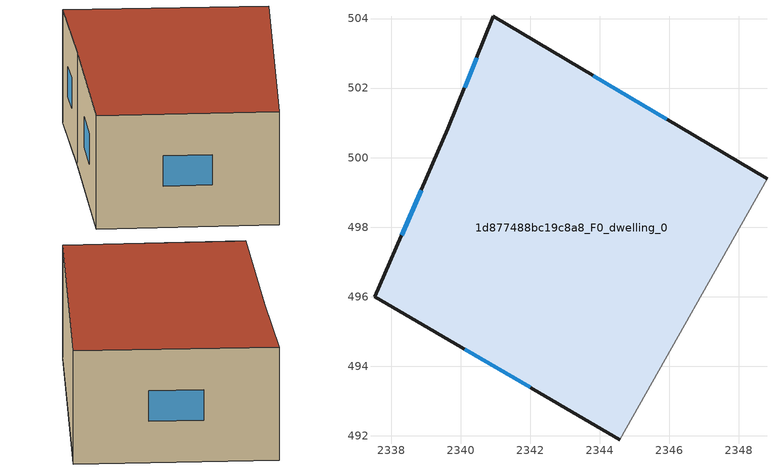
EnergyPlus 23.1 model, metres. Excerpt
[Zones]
1d877488bc19c8a8_F0_dwelling_0
 floor ground (EU_floor_Construction): 2348.81,499.39 2344.58,491.89 2337.54,496 2339.64,500.83 2340.94,504.06 z0
 wall outside (EU_wall_Construction): 2348.81,499.39 2340.94,504.06 2339.64,500.83 2337.54,496 2344.58,491.89 z0:6
 wall adiabatic (EU_wall_Construction): 2344.58,491.89 2348.81,499.39 z0:6
 window (EU_Window_Construction): 2345.93,501.1 2343.82,502.35 / 2340.12,494.49 2342,493.39 / 2338.87,499.06 2338.31,497.76 / 2340.46,502.88 2340.11,502.01 z2.2:3.8
 roof outside (EU_roof_Construction): 2344.58,491.89 2348.81,499.39 2340.94,504.06 2339.64,500.83 2337.54,496 z6
[Building]
EU S2 Campaign: North Axis=0; Terrain=City; Solar Distribution=FullExterior
[Site:Location]
Bologna: Latitude=44.5; Longitude=11.25; Time Zone=1; Elevation=37
[SizingPeriod:WeatherFileDays]
AnnualSizingPeriod: Begin Month=1; Begin Day of Month=1; End Month=12; End Day of Month=31; Day of Week for Start Day=Monday; Use Weather File Daylight Saving Period=No; Use Weather File Rain and Snow Indicators=No
[MATERIAL]
EU_InternalMass_Material: Roughness=MediumRough; Thickness=0.1; Conductivity=1; Density=1800; Specific Heat=900; Thermal Absorptance=0.9; Solar Absorptance=0.7; Visible Absorptance=0.7
[MATERIAL:NOMASS] Roughness=MediumRough; Thermal Absorptance=0.9; Solar Absorptance=0.7; Visible Absorptance=0.7
Name | Thermal Resistance
EU_wall_NoMass | 0.753012
EU_roof_NoMass | 0.675676
EU_floor_NoMass | 0.609756
[WINDOWMATERIAL:SIMPLEGLAZINGSYSTEM]
EU_Window_SimpleGlazing: UFactor=4.6; Solar Heat Gain Coefficient=0.85; Visible Transmittance=0.85
[CONSTRUCTION]
EU_wall_Construction: EU_wall_NoMass
EU_roof_Construction: EU_roof_NoMass
EU_floor_Construction: EU_floor_NoMass
EU_InternalMass_Construction: EU_InternalMass_Material
EU_Window_Construction: EU_Window_SimpleGlazing
[ZONE]
1d877488bc19c8a8_F0_dwelling_0: Type=1; Multiplier=1; Ceiling Height=autocalculate; Volume=447.486; Floor Area=autocalculate; Part of Total Floor Area=Yes
[INTERNALMASS]
1d877488bc19c8a8_F0_dwelling_0_EU_InternalMass: Construction=EU_InternalMass_Construction; Zone or ZoneList=1d877488bc19c8a8_F0_dwelling_0; Surface Area=74.5812
[OTHEREQUIPMENT]
EU_Step8_InternalGain_1d877488bc19c8a8_F0_dwelling_0_f000: Fuel Type=Electricity; Zone or ZoneList or Space or SpaceList=1d877488bc19c8a8_F0_dwelling_0; Schedule=EU_Step8_GainSchedule_1d877488bc19c8a8_F0_dwelling_0_f000; Design Level Calculation Method=Watts/Area; Power per Zone Floor Area=1; Fraction Latent=0; Fraction Radiant=0; Fraction Lost=0; Carbon Dioxide Generation Rate=0; EndUse Subcategory=EU_Step8_InternalGains
[ZONEVENTILATION:DESIGNFLOWRATE]
EU_ConstantAir_1d877488bc19c8a8_F0_dwelling_0: Zone or ZoneList or Space or SpaceList=1d877488bc19c8a8_F0_dwelling_0; Schedule=EU_AlwaysOn; Design Flow Rate Calculation Method=AirChanges/Hour; Air Changes per Hour=0.64; Ventilation Type=Natural; Fan Pressure Rise=0; Fan Total Efficiency=1; Constant Term Coefficient=1; Temperature Term Coefficient=0; Velocity Term Coefficient=0; Velocity Squared Term Coefficient=0; Minimum Indoor Temperature=-100; Maximum Indoor Temperature=100; Delta Temperature=-100; Minimum Outdoor Temperature=-100; Maximum Outdoor Temperature=100; Maximum Wind Speed=40
[HVACTEMPLATE:THERMOSTAT]
EU_HeatOnly_1d877488bc19c8a8_F0_dwelling_0: Constant Heating Setpoint=20; Constant Cooling Setpoint=50
[HVACTEMPLATE:ZONE:IDEALLOADSAIRSYSTEM]
1d877488bc19c8a8_F0_dwelling_0: Template Thermostat=EU_HeatOnly_1d877488bc19c8a8_F0_dwelling_0; System Availability Schedule=EU_AlwaysOn; Maximum Heating Supply Air Temperature=50; Minimum Cooling Supply Air Temperature=13; Maximum Heating Supply Air Humidity Ratio=0.0156; Minimum Cooling Supply Air Humidity Ratio=0.0077; Heating Limit=NoLimit; Cooling Limit=NoLimit; Heating Availability Schedule=EU_AlwaysOn; Cooling Availability Schedule=EU_CoolingOff; Dehumidification Control Type=ConstantSensibleHeatRatio; Cooling Sensible Heat Ratio=0.7; Dehumidification Setpoint=60; Humidification Control Type=None; Humidification Setpoint=30; Outdoor Air Method=None; Outdoor Air Flow Rate per Person=0.00944; Outdoor Air Flow Rate per Zone Floor Area=0; Outdoor Air Flow Rate per Zone=0; Demand Controlled Ventilation Type=None; Outdoor Air Economizer Type=NoEconomizer; Heat Recovery Type=None; Sensible Heat Recovery Effectiveness=0.7; Latent Heat Recovery Effectiveness=0.65
[SIZING:ZONE]
1d877488bc19c8a8_F0_dwelling_0: Zone Cooling Design Supply Air Temperature Input Method=SupplyAirTemperature; Zone Cooling Design Supply Air Temperature=13; Zone Heating Design Supply Air Temperature Input Method=SupplyAirTemperature; Zone Heating Design Supply Air Temperature=50; Zone Cooling Design Supply Air Humidity Ratio=0.008; Zone Heating Design Supply Air Humidity Ratio=0.008; Cooling Design Air Flow Method=DesignDay; Cooling Design Air Flow Rate=0; Cooling Minimum Air Flow per Zone Floor Area=0.000762; Cooling Minimum Air Flow=0; Cooling Minimum Air Flow Fraction=0.2; Heating Design Air Flow Method=DesignDay; Heating Design Air Flow Rate=0; Heating Maximum Air Flow per Zone Floor Area=0.002032; Heating Maximum Air Flow=0.141576; Heating Maximum Air Flow Fraction=0.3; Account for Dedicated Outdoor Air System=No; Dedicated Outdoor Air System Control Strategy=NeutralSupplyAir; Dedicated Outdoor Air Low Setpoint Temperature for Design=autosize; Dedicated Outdoor Air High Setpoint Temperature for Design=autosize; Zone Load Sizing Method=Sensible Load Only No Latent Load; Zone Latent Cooling Design Supply Air Humidity Ratio Input Method=HumidityRatioDifference; Zone Cooling Design Supply Air Humidity Ratio Difference=0.005; Zone Latent Heating Design Supply Air Humidity Ratio Input Method=HumidityRatioDifference; Zone Humidification Design Supply Air Humidity Ratio Difference=0.005
[SCHEDULE:CONSTANT]
Name | Hourly Value
EU_AlwaysOn | 1
EU_CoolingOff | 0
[SCHEDULE:FILE]
EU_Step8_GainSchedule_1d877488bc19c8a8_F0_dwelling_0_f000: File=../../schedules/1d877488bc19c8a8/1d877488bc19c8a8_F0_dwelling_0_f000_gain.csv; Column Number=1; Rows to Skip at Top=0; Number of Hours of Data=8760; Column Separator=Comma; Interpolate to Timestep=No; Minutes per Item=60; Adjust Schedule for Daylight Savings=Yes
